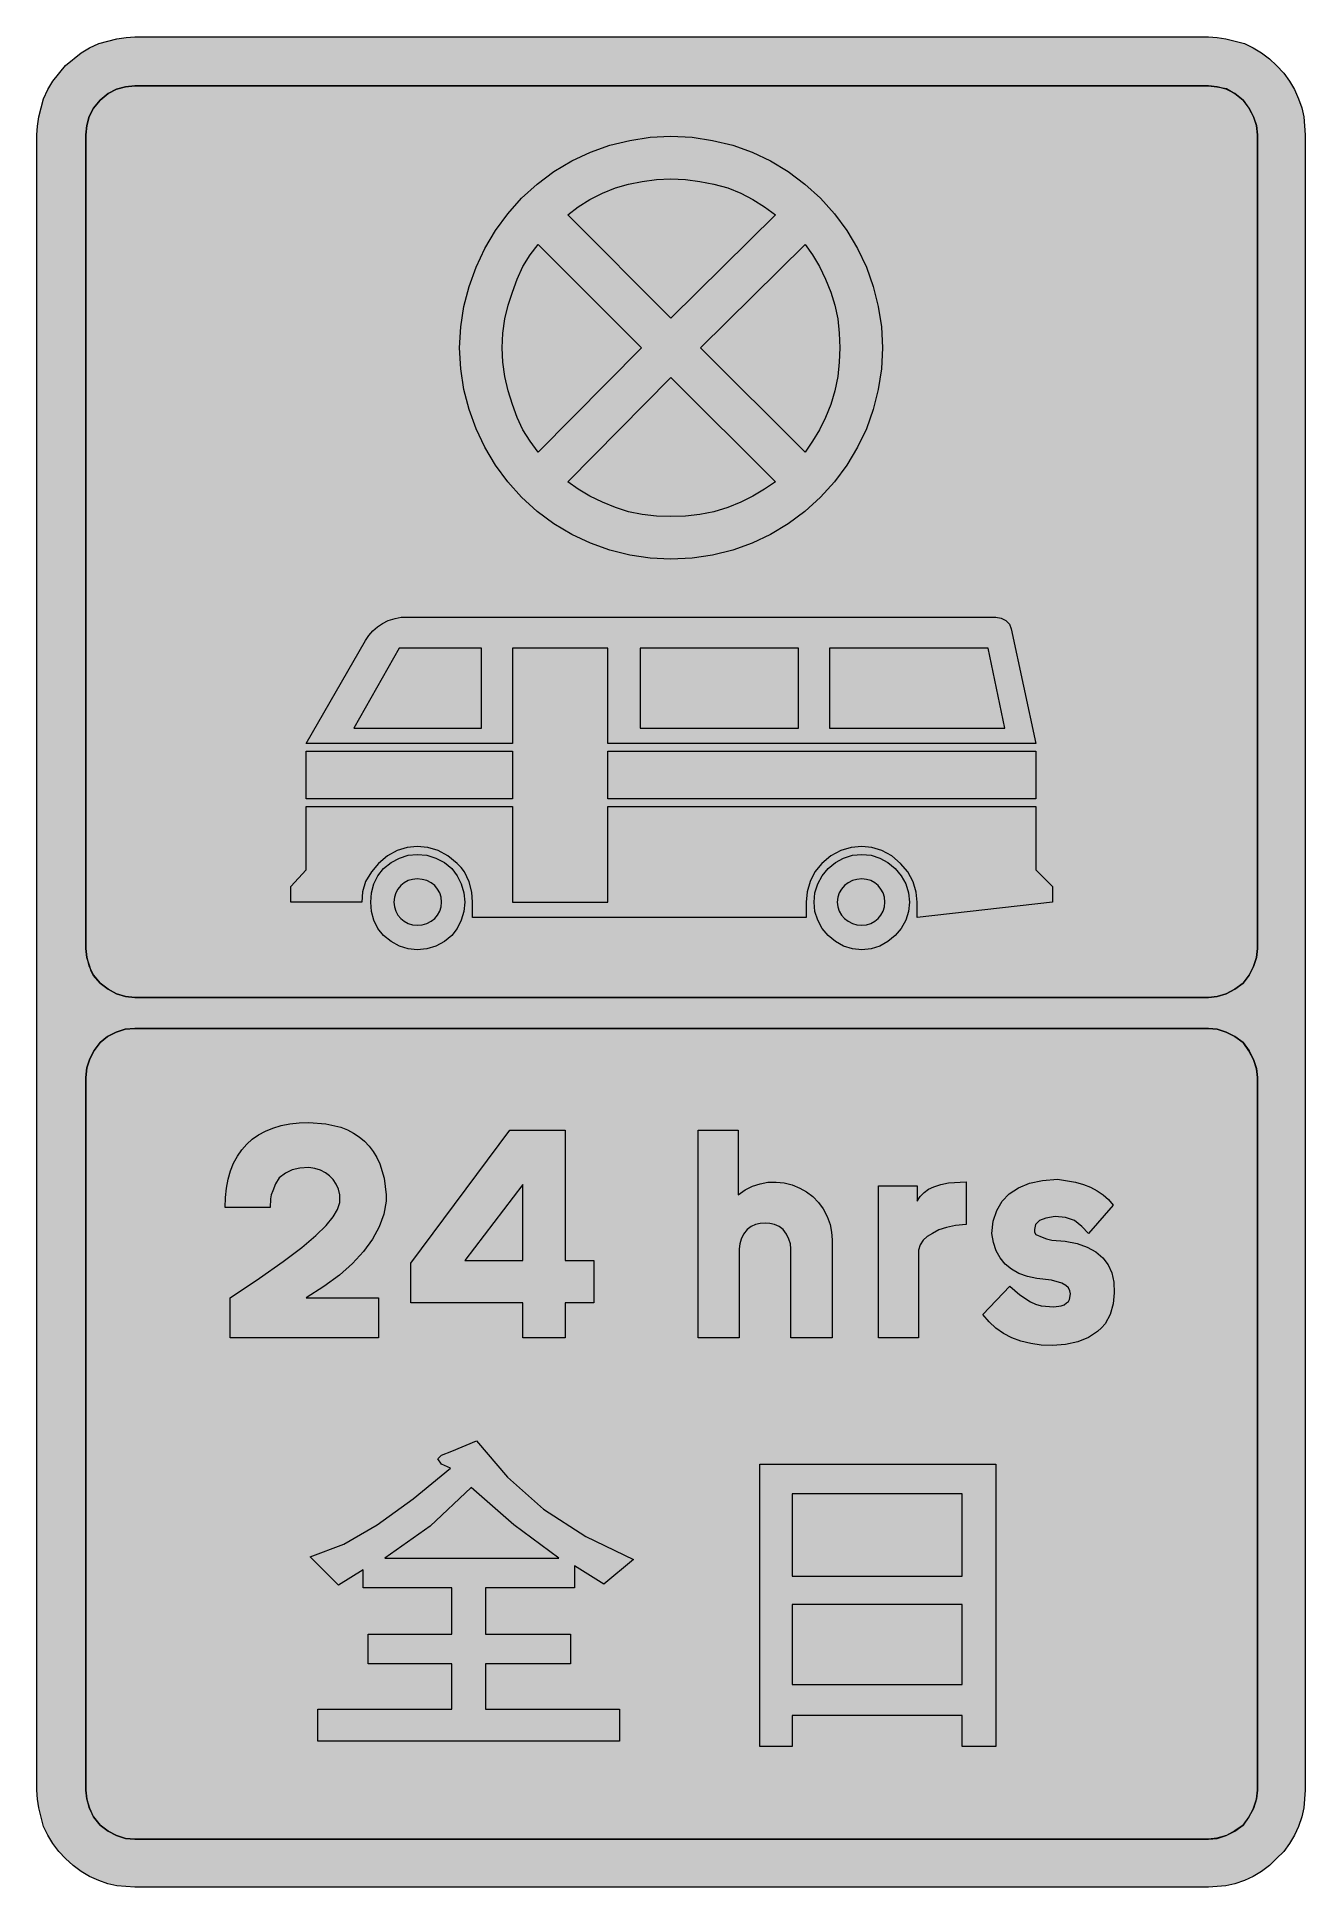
# Model space of a CAD drawing. Header units: metres. Extents: x 196 to 373, y 6 to 264.
import ezdxf

# ---------------------------------------------------------------- set-up
doc = ezdxf.new("R2010")
doc.units = ezdxf.units.M
for name, color, linetype, true_color in [('FILL_BLACK_000000', 7, 'Continuous', 0x000000), ('FILL_BLUE_0000FF', 7, 'Continuous', 0x0000ff), ('FILL_RED_FF0000', 7, 'Continuous', 0xff0000), ('FILL_WHITE_FFFFFF', 7, 'Continuous', 0xffffff), ('FILL_YELLOW_FFFF00', 7, 'Continuous', 0xffff00)]:
    doc.layers.add(name, color=color, linetype=linetype, true_color=true_color)

msp = doc.modelspace()

# ---------------------------------------------------------------- hatches: boundary and pattern name
at = {"layer": 'FILL_BLACK_000000', "true_color": 0x000000}
h = msp.add_hatch(color=7, dxfattribs=at)
h.dxf.hatch_style = 1
h.paths.add_polyline_path([(362.27, 263.63), (364.86, 262.98), (366.07, 262.38), (367.25, 261.65), (368.35, 260.83), (369.36, 259.92), (370.34, 258.83), (371.16, 257.72), (371.84, 256.53), (372.42, 255.24), (372.86, 254), (373.14, 252.72), (373.32, 250.2), (373.32, 19.08), (373.14, 16.63), (372.86, 15.36), (372.42, 14.04), (371.84, 12.83), (371.16, 11.66), (370.34, 10.55), (369.36, 9.54), (368.35, 8.56), (367.25, 7.74), (366.07, 7.06), (364.86, 6.48), (363.54, 6.04), (362.27, 5.76), (359.82, 5.58), (209.88, 5.58), (207.36, 5.76), (206.08, 6.04), (204.84, 6.48), (203.55, 7.06), (202.37, 7.74), (201.25, 8.56), (200.16, 9.54), (199.25, 10.55), (198.43, 11.66), (197.7, 12.83), (197.1, 14.04), (196.45, 16.63), (196.26, 17.86), (196.2, 19.08), (196.2, 250.2), (196.26, 251.44), (196.45, 252.72), (197.1, 255.24), (197.7, 256.53), (198.43, 257.72), (200.16, 259.92), (202.37, 261.65), (203.55, 262.38), (204.84, 262.98), (207.36, 263.63), (208.64, 263.82), (209.88, 263.88), (359.82, 263.88), (361.04, 263.82), (362.27, 263.63)])
h.paths.add_polyline_path([(206.13, 255.98), (205.02, 255.06), (204.1, 253.95), (203.49, 252.77), (203.15, 251.52), (203.04, 250.2), (203.04, 136.62), (203.15, 135.38), (203.49, 134.12), (204.1, 132.9), (205.02, 131.76), (206.13, 130.92), (207.32, 130.3), (208.56, 129.91), (209.88, 129.78), (359.82, 129.78), (361.06, 129.91), (362.32, 130.3), (363.54, 130.92), (364.68, 131.76), (365.52, 132.9), (366.14, 134.12), (366.53, 135.38), (366.66, 136.62), (366.66, 250.2), (366.53, 251.52), (366.14, 252.77), (365.52, 253.95), (364.68, 255.06), (363.54, 255.98), (362.32, 256.59), (361.06, 256.93), (359.82, 257.04), (209.88, 257.04), (208.56, 256.93), (207.32, 256.59), (206.13, 255.98)], flags=16)
h.paths.add_polyline_path([(207.25, 124.94), (206.06, 124.32), (205.02, 123.48), (204.18, 122.37), (203.56, 121.19), (203.17, 119.94), (203.04, 118.62), (203.04, 19.08), (203.15, 17.84), (203.49, 16.58), (204.1, 15.36), (205.02, 14.22), (206.13, 13.38), (207.32, 12.76), (208.56, 12.37), (209.88, 12.24), (359.82, 12.24), (361.06, 12.37), (362.32, 12.76), (363.54, 13.38), (364.68, 14.22), (365.52, 15.36), (366.14, 16.58), (366.53, 17.84), (366.66, 19.08), (366.66, 118.62), (366.53, 119.81), (366.12, 121.14), (365.47, 122.31), (364.68, 123.48), (363.54, 124.32), (362.32, 124.94), (361.06, 125.33), (359.82, 125.46), (209.88, 125.46), (208.54, 125.33), (207.25, 124.94)], flags=16)
h = msp.add_hatch(color=7, dxfattribs=at)
h.dxf.hatch_style = 1
h.paths.add_polyline_path([(332.28, 181.26), (335.7, 165.24), (275.94, 165.24), (275.94, 178.56), (262.62, 178.56), (262.62, 165.24), (233.82, 165.24), (242.1, 179.64), (242.57, 180.31), (243.13, 180.95), (243.77, 181.51), (244.44, 181.98), (245.27, 182.41), (246.24, 182.7), (247.05, 182.86), (247.86, 182.88), (330.12, 182.88), (330.89, 182.75), (331.54, 182.41), (332.02, 181.89), (332.28, 181.26)])
h.paths.add_polyline_path([(302.58, 178.56), (280.44, 178.56), (280.44, 167.4), (302.58, 167.4), (302.58, 178.56)], flags=16)
h.paths.add_polyline_path([(331.38, 167.4), (329.04, 178.56), (306.9, 178.56), (306.9, 167.4), (331.38, 167.4)], flags=16)
h.paths.add_polyline_path([(246.78, 178.56), (240.48, 167.4), (258.3, 167.4), (258.3, 178.56), (246.78, 178.56)], flags=16)
h = msp.add_hatch(color=7, dxfattribs=at)
h.dxf.hatch_style = 1
h.paths.add_polyline_path([(262.62, 164.16), (262.62, 157.5), (233.82, 157.5), (233.82, 164.16), (262.62, 164.16)])
h = msp.add_hatch(color=7, dxfattribs=at)
h.dxf.hatch_style = 1
h.paths.add_polyline_path([(335.7, 164.16), (335.7, 157.5), (275.94, 157.5), (275.94, 164.16), (335.7, 164.16)])
h = msp.add_hatch(color=7, dxfattribs=at)
h.dxf.hatch_style = 1
h.paths.add_polyline_path([(338.04, 145.26), (338.04, 143.1), (319.14, 140.94), (319.14, 143.1), (319, 144.5), (318.58, 145.94), (317.85, 147.3), (316.8, 148.5), (315.6, 149.55), (314.23, 150.28), (312.8, 150.7), (311.4, 150.84), (309.92, 150.7), (308.47, 150.28), (307.1, 149.55), (305.82, 148.5), (304.87, 147.31), (304.2, 145.98), (303.79, 144.54), (303.66, 143.1), (303.66, 140.94), (257.04, 140.94), (257.04, 143.1), (256.93, 144.5), (256.57, 145.94), (255.9, 147.3), (255.44, 147.93), (254.88, 148.5), (253.6, 149.55), (252.22, 150.28), (250.78, 150.7), (249.3, 150.84), (247.92, 150.7), (246.53, 150.28), (245.17, 149.55), (243.9, 148.5), (242.93, 147.31), (242.1, 145.98), (241.69, 144.54), (241.56, 143.1), (231.66, 143.1), (231.66, 145.26), (233.82, 147.6), (233.82, 156.42), (262.62, 156.42), (262.62, 143.1), (275.94, 143.1), (275.94, 156.42), (335.7, 156.42), (335.7, 147.6), (338.04, 145.26)])
h = msp.add_hatch(color=7, dxfattribs=at)
h.dxf.hatch_style = 1
h.paths.add_polyline_path([(255.47, 140.56), (254.9, 139.43), (254.16, 138.42), (253.12, 137.58), (251.93, 136.96), (250.64, 136.57), (249.3, 136.44), (248.06, 136.57), (246.83, 136.96), (245.66, 137.58), (244.62, 138.42), (243.81, 139.43), (243.25, 140.56), (242.92, 141.79), (242.82, 143.1), (242.92, 144.41), (243.25, 145.64), (243.81, 146.77), (244.62, 147.78), (245.66, 148.62), (246.83, 149.24), (248.06, 149.63), (249.3, 149.76), (250.64, 149.63), (251.93, 149.24), (253.12, 148.62), (254.16, 147.78), (254.9, 146.77), (255.47, 145.64), (255.83, 144.41), (255.96, 143.1), (255.83, 141.79), (255.47, 140.56)])
h.paths.add_polyline_path([(252.46, 144.37), (252.16, 144.92), (251.75, 145.4), (251.25, 145.79), (250.67, 146.09), (250.02, 146.27), (249.3, 146.34), (248.64, 146.27), (248.03, 146.09), (247.48, 145.79), (247.01, 145.4), (246.61, 144.92), (246.31, 144.37), (246.13, 143.76), (246.06, 143.1), (246.13, 142.44), (246.31, 141.83), (246.61, 141.28), (247.01, 140.81), (247.48, 140.41), (248.03, 140.11), (248.64, 139.93), (249.3, 139.86), (250.02, 139.93), (250.67, 140.11), (251.25, 140.41), (251.75, 140.81), (252.16, 141.28), (252.46, 141.83), (252.65, 142.44), (252.72, 143.1), (252.65, 143.76), (252.46, 144.37)], flags=16)
h = msp.add_hatch(color=7, dxfattribs=at)
h.dxf.hatch_style = 1
h.paths.add_polyline_path([(317.54, 140.56), (316.92, 139.43), (316.08, 138.42), (315.07, 137.58), (313.94, 136.96), (312.71, 136.57), (311.4, 136.44), (310.09, 136.57), (308.86, 136.96), (307.73, 137.58), (306.72, 138.42), (305.88, 139.43), (305.26, 140.56), (304.87, 141.79), (304.74, 143.1), (304.87, 144.41), (305.26, 145.64), (305.88, 146.77), (306.72, 147.78), (307.73, 148.62), (308.86, 149.24), (310.09, 149.63), (311.4, 149.76), (312.71, 149.63), (313.94, 149.24), (315.07, 148.62), (316.08, 147.78), (316.92, 146.77), (317.54, 145.64), (317.93, 144.41), (318.06, 143.1), (317.93, 141.79), (317.54, 140.56)])
h.paths.add_polyline_path([(314.39, 144.37), (314.09, 144.92), (313.69, 145.4), (313.22, 145.79), (312.67, 146.09), (312.06, 146.27), (311.4, 146.34), (310.74, 146.27), (310.11, 146.09), (309.53, 145.79), (309.01, 145.4), (308.59, 144.92), (308.26, 144.37), (308.05, 143.76), (307.98, 143.1), (308.05, 142.44), (308.26, 141.83), (308.59, 141.28), (309.01, 140.81), (309.53, 140.41), (310.11, 140.11), (310.74, 139.93), (311.4, 139.86), (312.06, 139.93), (312.67, 140.11), (313.22, 140.41), (313.69, 140.81), (314.09, 141.28), (314.39, 141.83), (314.57, 142.44), (314.64, 143.1), (314.57, 143.76), (314.39, 144.37)], flags=16)
h = msp.add_hatch(color=7, dxfattribs=at)
h.dxf.hatch_style = 1
h.paths.add_polyline_path([(243.9, 87.84), (243.9, 82.26), (223.2, 82.26), (223.2, 87.84), (227.3, 90.58), (230.6, 92.91), (233.2, 94.87), (235.17, 96.53), (236.6, 97.93), (237.58, 99.13), (238.18, 100.19), (238.5, 101.16), (238.5, 102.24), (238.31, 103.02), (238, 103.72), (237.59, 104.34), (237.08, 104.87), (236.48, 105.31), (235.79, 105.66), (235.02, 105.89), (234.18, 106.02), (232.93, 105.95), (231.84, 105.71), (230.89, 105.26), (230.04, 104.58), (229.52, 103.75), (229.14, 102.78), (228.93, 102.24), (228.82, 101.68), (228.78, 100.44), (222.48, 100.44), (222.53, 101.85), (222.67, 103.17), (222.91, 104.41), (223.24, 105.56), (223.67, 106.63), (224.19, 107.6), (224.8, 108.49), (225.49, 109.28), (226.28, 109.99), (227.16, 110.6), (228.12, 111.12), (229.16, 111.55), (230.29, 111.89), (231.51, 112.13), (232.8, 112.27), (234.18, 112.32), (236.54, 112.15), (238.63, 111.66), (239.56, 111.29), (240.43, 110.84), (241.22, 110.31), (241.94, 109.71), (242.59, 109.03), (243.16, 108.28), (243.66, 107.45), (244.08, 106.55), (244.69, 104.53), (244.98, 102.24), (244.98, 101.34), (244.63, 99.53), (244, 97.76), (243.06, 96.02), (241.83, 94.32), (240.29, 92.65), (238.45, 91.01), (236.29, 89.41), (233.82, 87.84), (243.9, 87.84)])
h = msp.add_hatch(color=7, dxfattribs=at)
h.dxf.hatch_style = 1
h.paths.add_polyline_path([(273.96, 87.12), (270, 87.12), (270, 82.26), (264.06, 82.26), (264.06, 87.12), (248.4, 87.12), (248.4, 92.7), (262.26, 111.24), (270, 111.24), (270, 93.06), (273.96, 93.06), (273.96, 87.12)])
h.paths.add_polyline_path([(264.06, 93.06), (264.06, 103.68), (255.96, 93.06), (264.06, 93.06)], flags=16)
h = msp.add_hatch(color=7, dxfattribs=at)
h.dxf.hatch_style = 1
h.paths.add_polyline_path([(295.1, 102.91), (296.13, 103.42), (297.2, 103.77), (298.3, 103.97), (299.43, 104.01), (300.55, 103.89), (301.67, 103.6), (302.76, 103.14), (303.7, 102.64), (304.58, 101.97), (305.37, 101.17), (306, 100.26), (306.58, 99.18), (306.97, 98.1), (307.19, 97.02), (307.26, 95.94), (307.26, 82.26), (301.5, 82.26), (301.5, 94.68), (301.43, 95.36), (301.23, 96.03), (300.89, 96.71), (300.42, 97.38), (299.85, 97.82), (299.23, 98.1), (298.57, 98.24), (297.9, 98.28), (297.23, 98.24), (296.57, 98.1), (295.95, 97.82), (295.38, 97.38), (294.91, 96.71), (294.57, 96.03), (294.37, 95.36), (294.3, 94.68), (294.3, 82.26), (288.54, 82.26), (288.54, 111.24), (294.12, 111.24), (294.12, 102.24), (295.1, 102.91)])
h = msp.add_hatch(color=7, dxfattribs=at)
h.dxf.hatch_style = 1
h.paths.add_polyline_path([(313.74, 103.5), (319.14, 103.5), (319.14, 101.34), (319.58, 101.98), (320.11, 102.53), (320.73, 102.99), (321.48, 103.32), (322.46, 103.66), (323.53, 103.88), (325.98, 104.04), (325.98, 98.1), (324.49, 97.93), (323.23, 97.67), (322.18, 97.32), (321.3, 96.84), (320.56, 96.4), (319.97, 95.87), (319.55, 95.25), (319.32, 94.5), (319.32, 82.26), (313.74, 82.26), (313.74, 103.5)])
h = msp.add_hatch(color=7, dxfattribs=at)
h.dxf.hatch_style = 1
h.paths.add_polyline_path([(346.54, 86.98), (346.12, 85.52), (345.39, 84.23), (344.91, 83.67), (344.34, 83.16), (343.1, 82.32), (341.59, 81.7), (339.88, 81.31), (338.04, 81.18), (336.47, 81.25), (335, 81.45), (333.64, 81.79), (332.37, 82.26), (331.21, 82.87), (330.14, 83.61), (329.18, 84.49), (328.32, 85.5), (332.1, 89.46), (333.47, 88.25), (334.98, 87.3), (335.69, 86.96), (336.46, 86.74), (338.22, 86.58), (339.25, 86.72), (339.69, 86.88), (340.02, 87.12), (340.26, 87.32), (340.42, 87.62), (340.56, 88.38), (340.48, 88.83), (340.26, 89.22), (339.89, 89.57), (339.37, 89.87), (337.9, 90.3), (335.88, 90.54), (334.54, 90.82), (333.35, 91.25), (332.32, 91.82), (331.45, 92.54), (330.73, 93.41), (330.18, 94.41), (329.8, 95.56), (329.58, 96.84), (329.78, 98.55), (330.25, 100.05), (331, 101.32), (332.01, 102.38), (333.29, 103.21), (334.84, 103.83), (336.67, 104.22), (338.76, 104.4), (341.26, 103.99), (342.36, 103.67), (343.37, 103.28), (344.29, 102.79), (345.11, 102.22), (345.85, 101.56), (346.5, 100.8), (343.08, 96.84), (342.16, 97.81), (341.1, 98.64), (339.88, 99.05), (338.4, 99.18), (337.11, 98.97), (336.22, 98.62), (335.69, 98.09), (335.52, 97.38), (335.54, 97.02), (335.7, 96.66), (336.6, 96.3), (337.21, 96.06), (337.95, 95.9), (339.84, 95.76), (341.48, 95.41), (342.91, 94.91), (344.11, 94.26), (345.08, 93.44), (345.83, 92.47), (346.35, 91.33), (346.63, 90.03), (346.68, 88.56), (346.54, 86.98)])
h = msp.add_hatch(color=7, dxfattribs=at)
h.dxf.hatch_style = 1
h.paths.add_polyline_path([(261.9, 62.82), (266.94, 58.32), (272.88, 54.54), (279.54, 51.3), (275.4, 47.88), (271.26, 50.4), (271.26, 47.34), (258.84, 47.34), (258.84, 40.86), (270.72, 40.86), (270.72, 36.72), (258.84, 36.72), (258.84, 30.42), (277.56, 30.42), (277.56, 25.92), (235.44, 25.92), (235.44, 30.42), (254.16, 30.42), (254.16, 36.72), (242.46, 36.72), (242.46, 40.86), (254.16, 40.86), (254.16, 47.34), (241.74, 47.34), (241.74, 49.86), (238.32, 47.7), (234.36, 51.66), (239.04, 53.46), (243.72, 56.16), (248.76, 59.76), (253.98, 64.08), (252.72, 64.62), (252.18, 65.34), (252.72, 65.88), (254.16, 66.42), (257.58, 67.86), (261.9, 62.82)])
h.paths.add_polyline_path([(262.8, 56.16), (256.86, 61.38), (251.1, 55.98), (244.8, 51.48), (269.1, 51.48), (262.8, 56.16)], flags=16)
h = msp.add_hatch(color=7, dxfattribs=at)
h.dxf.hatch_style = 1
h.paths.add_polyline_path([(330.12, 25.2), (325.44, 25.2), (325.44, 29.52), (301.68, 29.52), (301.68, 25.2), (297.18, 25.2), (297.18, 64.62), (330.12, 64.62), (330.12, 25.2)])
h.paths.add_polyline_path([(301.68, 45), (301.68, 33.84), (325.44, 33.84), (325.44, 45), (301.68, 45)], flags=16)
h.paths.add_polyline_path([(325.44, 60.48), (301.68, 60.48), (301.68, 48.96), (325.44, 48.96), (325.44, 60.48)], flags=16)
at = {"layer": 'FILL_BLUE_0000FF', "true_color": 0x0000ff}
h = msp.add_hatch(color=7, dxfattribs=at)
h.dxf.hatch_style = 1
h.paths.add_polyline_path([(271.81, 240.19), (273.42, 241.2), (275.17, 242.08), (277.02, 242.82), (278.84, 243.32), (280.75, 243.72), (282.74, 243.98), (284.76, 244.08), (286.78, 243.98), (288.79, 243.72), (290.76, 243.32), (292.68, 242.82), (294.51, 242.08), (296.21, 241.2), (297.82, 240.19), (299.34, 239.04), (284.76, 224.64), (270.36, 239.04), (271.81, 240.19)])
h = msp.add_hatch(color=7, dxfattribs=at)
h.dxf.hatch_style = 1
h.paths.add_polyline_path([(265.08, 207.44), (264.08, 209.05), (263.26, 210.75), (262.62, 212.58), (262.02, 214.5), (261.56, 216.47), (261.28, 218.48), (261.18, 220.5), (261.28, 222.52), (261.56, 224.51), (262.02, 226.42), (262.62, 228.24), (263.26, 230.09), (264.08, 231.84), (265.08, 233.45), (266.22, 234.9), (280.62, 220.5), (266.22, 205.92), (265.08, 207.44)])
h = msp.add_hatch(color=7, dxfattribs=at)
h.dxf.hatch_style = 1
h.paths.add_polyline_path([(288.9, 220.5), (303.48, 234.9), (304.52, 233.45), (305.48, 231.84), (306.34, 230.09), (307.08, 228.24), (307.66, 226.42), (308.05, 224.51), (308.27, 222.52), (308.34, 220.5), (308.27, 218.48), (308.05, 216.47), (307.66, 214.5), (307.08, 212.58), (306.34, 210.75), (305.48, 209.05), (304.52, 207.44), (303.48, 205.92), (288.9, 220.5)])
h = msp.add_hatch(color=7, dxfattribs=at)
h.dxf.hatch_style = 1
h.paths.add_polyline_path([(284.76, 216.36), (299.34, 201.78), (297.82, 200.74), (296.21, 199.78), (294.51, 198.92), (292.68, 198.18), (290.76, 197.6), (288.79, 197.21), (286.78, 196.99), (284.76, 196.92), (282.74, 196.99), (280.75, 197.21), (278.84, 197.6), (277.02, 198.18), (275.17, 198.92), (273.42, 199.78), (271.81, 200.74), (270.36, 201.78), (284.76, 216.36)])
at = {"layer": 'FILL_RED_FF0000', "true_color": 0xff0000}
h = msp.add_hatch(color=7, dxfattribs=at)
h.dxf.hatch_style = 1
h.paths.add_polyline_path([(314.14, 217.56), (313.71, 214.68), (313.02, 211.88), (312.05, 209.18), (310.83, 206.59), (309.34, 204.12), (307.61, 201.79), (305.64, 199.62), (303.47, 197.65), (301.14, 195.92), (298.67, 194.43), (296.08, 193.21), (293.38, 192.24), (290.58, 191.55), (287.7, 191.12), (284.76, 190.98), (281.87, 191.12), (279.02, 191.55), (276.22, 192.24), (273.51, 193.21), (270.9, 194.43), (268.41, 195.92), (266.06, 197.65), (263.88, 199.62), (261.96, 201.79), (260.25, 204.12), (258.77, 206.59), (257.53, 209.18), (256.55, 211.88), (255.83, 214.68), (255.39, 217.56), (255.24, 220.5), (255.39, 223.39), (255.83, 226.24), (256.55, 229.04), (257.53, 231.75), (258.77, 234.36), (260.25, 236.85), (261.96, 239.2), (263.88, 241.38), (266.06, 243.35), (268.41, 245.08), (270.9, 246.57), (273.51, 247.79), (276.22, 248.76), (279.02, 249.45), (281.87, 249.88), (284.76, 250.02), (287.7, 249.88), (290.58, 249.45), (293.38, 248.76), (296.08, 247.79), (298.67, 246.57), (301.14, 245.08), (303.47, 243.35), (305.64, 241.38), (307.61, 239.2), (309.34, 236.85), (310.83, 234.36), (312.05, 231.75), (313.02, 229.04), (313.71, 226.24), (314.14, 223.39), (314.28, 220.5), (314.14, 217.56)])
at = {"layer": 'FILL_WHITE_FFFFFF', "true_color": 0xffffff}
h = msp.add_hatch(color=7, dxfattribs=at)
h.dxf.hatch_style = 1
h.paths.add_polyline_path([(359.82, 125.46), (361.06, 125.33), (362.32, 124.94), (363.54, 124.32), (364.68, 123.48), (365.52, 122.34), (366.14, 121.12), (366.53, 119.86), (366.66, 118.62), (366.66, 19.08), (366.53, 17.89), (366.12, 16.56), (365.47, 15.39), (364.68, 14.22), (363.51, 13.43), (362.34, 12.78), (361.01, 12.38), (359.82, 12.24), (209.88, 12.24), (208.56, 12.37), (207.32, 12.76), (206.13, 13.38), (205.02, 14.22), (204.1, 15.39), (203.58, 16.56), (203.18, 17.89), (203.04, 19.08), (203.04, 118.62), (203.17, 119.94), (203.56, 121.19), (204.18, 122.37), (205.02, 123.48), (206.06, 124.32), (207.25, 124.94), (208.54, 125.33), (209.88, 125.46), (359.82, 125.46)])
at = {"layer": 'FILL_YELLOW_FFFF00', "true_color": 0xffff00}
h = msp.add_hatch(color=7, dxfattribs=at)
h.dxf.hatch_style = 1
h.paths.add_polyline_path([(359.82, 257.04), (361.01, 256.93), (362.34, 256.68), (363.51, 256.01), (364.68, 255.06), (365.47, 253.96), (366.12, 252.72), (366.53, 251.53), (366.66, 250.2), (366.66, 136.62), (366.53, 135.38), (366.14, 134.12), (365.52, 132.9), (364.68, 131.76), (363.54, 130.92), (362.32, 130.3), (361.06, 129.91), (359.82, 129.78), (209.88, 129.78), (208.56, 129.91), (207.32, 130.3), (206.13, 130.92), (205.02, 131.76), (204.1, 132.86), (203.78, 133.46), (203.58, 134.1), (203.18, 135.36), (203.04, 136.62), (203.04, 250.2), (203.15, 251.52), (203.49, 252.77), (204.1, 253.95), (205.02, 255.06), (206.13, 255.98), (207.32, 256.59), (208.56, 256.93), (209.88, 257.04), (359.82, 257.04)])

# ---------------------------------------------------------------- linework, layer by layer
at = {"layer": 'FILL_BLACK_000000', "lineweight": 0, "true_color": 0x000000}
for points in [[(362.27, 263.63), (364.86, 262.98), (366.07, 262.38), (367.25, 261.65), (368.35, 260.83), (369.36, 259.92), (370.34, 258.83), (371.16, 257.72), (371.84, 256.53), (372.42, 255.24), (372.86, 254), (373.14, 252.72), (373.32, 250.2), (373.32, 19.08), (373.14, 16.63), (372.86, 15.36), (372.42, 14.04), (371.84, 12.83), (371.16, 11.66), (370.34, 10.55), (369.36, 9.54), (368.35, 8.56), (367.25, 7.74), (366.07, 7.06), (364.86, 6.48), (363.54, 6.04), (362.27, 5.76), (359.82, 5.58), (209.88, 5.58), (207.36, 5.76), (206.08, 6.04), (204.84, 6.48), (203.55, 7.06), (202.37, 7.74), (201.25, 8.56), (200.16, 9.54), (199.25, 10.55), (198.43, 11.66), (197.7, 12.83), (197.1, 14.04), (196.45, 16.63), (196.26, 17.86), (196.2, 19.08), (196.2, 250.2), (196.26, 251.44), (196.45, 252.72), (197.1, 255.24), (197.7, 256.53), (198.43, 257.72), (200.16, 259.92), (202.37, 261.65), (203.55, 262.38), (204.84, 262.98), (207.36, 263.63), (208.64, 263.82), (209.88, 263.88), (359.82, 263.88), (361.04, 263.82)], [(206.13, 255.98), (205.02, 255.06), (204.1, 253.95), (203.49, 252.77), (203.15, 251.52), (203.04, 250.2), (203.04, 136.62), (203.15, 135.38), (203.49, 134.12), (204.1, 132.9), (205.02, 131.76), (206.13, 130.92), (207.32, 130.3), (208.56, 129.91), (209.88, 129.78), (359.82, 129.78), (361.06, 129.91), (362.32, 130.3), (363.54, 130.92), (364.68, 131.76), (365.52, 132.9), (366.14, 134.12), (366.53, 135.38), (366.66, 136.62), (366.66, 250.2), (366.53, 251.52), (366.14, 252.77), (365.52, 253.95), (364.68, 255.06), (363.54, 255.98), (362.32, 256.59), (361.06, 256.93), (359.82, 257.04), (209.88, 257.04), (208.56, 256.93), (207.32, 256.59)], [(332.28, 181.26), (335.7, 165.24), (275.94, 165.24), (275.94, 178.56), (262.62, 178.56), (262.62, 165.24), (233.82, 165.24), (242.1, 179.64), (242.57, 180.31), (243.13, 180.95), (243.77, 181.51), (244.44, 181.98), (245.27, 182.41), (246.24, 182.7), (247.05, 182.86), (247.86, 182.88), (330.12, 182.88), (330.89, 182.75), (331.54, 182.41), (332.02, 181.89)], [(246.78, 178.56), (240.48, 167.4), (258.3, 167.4), (258.3, 178.56)], [(302.58, 178.56), (280.44, 178.56), (280.44, 167.4), (302.58, 167.4)], [(331.38, 167.4), (329.04, 178.56), (306.9, 178.56), (306.9, 167.4)], [(262.62, 164.16), (262.62, 157.5), (233.82, 157.5), (233.82, 164.16)], [(335.7, 164.16), (335.7, 157.5), (275.94, 157.5), (275.94, 164.16)], [(338.04, 145.26), (338.04, 143.1), (319.14, 140.94), (319.14, 143.1), (319, 144.5), (318.58, 145.94), (317.85, 147.3), (316.8, 148.5), (315.6, 149.55), (314.23, 150.28), (312.8, 150.7), (311.4, 150.84), (309.92, 150.7), (308.47, 150.28), (307.1, 149.55), (305.82, 148.5), (304.87, 147.31), (304.2, 145.98), (303.79, 144.54), (303.66, 143.1), (303.66, 140.94), (257.04, 140.94), (257.04, 143.1), (256.93, 144.5), (256.57, 145.94), (255.9, 147.3), (255.44, 147.93), (254.88, 148.5), (253.6, 149.55), (252.22, 150.28), (250.78, 150.7), (249.3, 150.84), (247.92, 150.7), (246.53, 150.28), (245.17, 149.55), (243.9, 148.5), (242.93, 147.31), (242.1, 145.98), (241.69, 144.54), (241.56, 143.1), (231.66, 143.1), (231.66, 145.26), (233.82, 147.6), (233.82, 156.42), (262.62, 156.42), (262.62, 143.1), (275.94, 143.1), (275.94, 156.42), (335.7, 156.42), (335.7, 147.6)], [(255.47, 140.56), (254.9, 139.43), (254.16, 138.42), (253.12, 137.58), (251.93, 136.96), (250.64, 136.57), (249.3, 136.44), (248.06, 136.57), (246.83, 136.96), (245.66, 137.58), (244.62, 138.42), (243.81, 139.43), (243.25, 140.56), (242.92, 141.79), (242.82, 143.1), (242.92, 144.41), (243.25, 145.64), (243.81, 146.77), (244.62, 147.78), (245.66, 148.62), (246.83, 149.24), (248.06, 149.63), (249.3, 149.76), (250.64, 149.63), (251.93, 149.24), (253.12, 148.62), (254.16, 147.78), (254.9, 146.77), (255.47, 145.64), (255.83, 144.41), (255.96, 143.1), (255.83, 141.79)], [(317.54, 140.56), (316.92, 139.43), (316.08, 138.42), (315.07, 137.58), (313.94, 136.96), (312.71, 136.57), (311.4, 136.44), (310.09, 136.57), (308.86, 136.96), (307.73, 137.58), (306.72, 138.42), (305.88, 139.43), (305.26, 140.56), (304.87, 141.79), (304.74, 143.1), (304.87, 144.41), (305.26, 145.64), (305.88, 146.77), (306.72, 147.78), (307.73, 148.62), (308.86, 149.24), (310.09, 149.63), (311.4, 149.76), (312.71, 149.63), (313.94, 149.24), (315.07, 148.62), (316.08, 147.78), (316.92, 146.77), (317.54, 145.64), (317.93, 144.41), (318.06, 143.1), (317.93, 141.79)], [(252.46, 144.37), (252.16, 144.92), (251.75, 145.4), (251.25, 145.79), (250.67, 146.09), (250.02, 146.27), (249.3, 146.34), (248.64, 146.27), (248.03, 146.09), (247.48, 145.79), (247.01, 145.4), (246.61, 144.92), (246.31, 144.37), (246.13, 143.76), (246.06, 143.1), (246.13, 142.44), (246.31, 141.83), (246.61, 141.28), (247.01, 140.81), (247.48, 140.41), (248.03, 140.11), (248.64, 139.93), (249.3, 139.86), (250.02, 139.93), (250.67, 140.11), (251.25, 140.41), (251.75, 140.81), (252.16, 141.28), (252.46, 141.83), (252.65, 142.44), (252.72, 143.1), (252.65, 143.76)], [(314.39, 144.37), (314.09, 144.92), (313.69, 145.4), (313.22, 145.79), (312.67, 146.09), (312.06, 146.27), (311.4, 146.34), (310.74, 146.27), (310.11, 146.09), (309.53, 145.79), (309.01, 145.4), (308.59, 144.92), (308.26, 144.37), (308.05, 143.76), (307.98, 143.1), (308.05, 142.44), (308.26, 141.83), (308.59, 141.28), (309.01, 140.81), (309.53, 140.41), (310.11, 140.11), (310.74, 139.93), (311.4, 139.86), (312.06, 139.93), (312.67, 140.11), (313.22, 140.41), (313.69, 140.81), (314.09, 141.28), (314.39, 141.83), (314.57, 142.44), (314.64, 143.1), (314.57, 143.76)], [(207.25, 124.94), (206.06, 124.32), (205.02, 123.48), (204.18, 122.37), (203.56, 121.19), (203.17, 119.94), (203.04, 118.62), (203.04, 19.08), (203.15, 17.84), (203.49, 16.58), (204.1, 15.36), (205.02, 14.22), (206.13, 13.38), (207.32, 12.76), (208.56, 12.37), (209.88, 12.24), (359.82, 12.24), (361.06, 12.37), (362.32, 12.76), (363.54, 13.38), (364.68, 14.22), (365.52, 15.36), (366.14, 16.58), (366.53, 17.84), (366.66, 19.08), (366.66, 118.62), (366.53, 119.81), (366.12, 121.14), (365.47, 122.31), (364.68, 123.48), (363.54, 124.32), (362.32, 124.94), (361.06, 125.33), (359.82, 125.46), (209.88, 125.46), (208.54, 125.33)], [(243.9, 87.84), (243.9, 82.26), (223.2, 82.26), (223.2, 87.84), (227.3, 90.58), (230.6, 92.91), (233.2, 94.87), (235.17, 96.53), (236.6, 97.93), (237.58, 99.13), (238.18, 100.19), (238.5, 101.16), (238.5, 102.24), (238.31, 103.02), (238, 103.72), (237.59, 104.34), (237.08, 104.87), (236.48, 105.31), (235.79, 105.66), (235.02, 105.89), (234.18, 106.02), (232.93, 105.95), (231.84, 105.71), (230.89, 105.26), (230.04, 104.58), (229.52, 103.75), (229.14, 102.78), (228.93, 102.24), (228.82, 101.68), (228.78, 100.44), (222.48, 100.44), (222.53, 101.85), (222.67, 103.17), (222.91, 104.41), (223.24, 105.56), (223.67, 106.63), (224.19, 107.6), (224.8, 108.49), (225.49, 109.28), (226.28, 109.99), (227.16, 110.6), (228.12, 111.12), (229.16, 111.55), (230.29, 111.89), (231.51, 112.13), (232.8, 112.27), (234.18, 112.32), (236.54, 112.15), (238.63, 111.66), (239.56, 111.29), (240.43, 110.84), (241.22, 110.31), (241.94, 109.71), (242.59, 109.03), (243.16, 108.28), (243.66, 107.45), (244.08, 106.55), (244.69, 104.53), (244.98, 102.24), (244.98, 101.34), (244.63, 99.53), (244, 97.76), (243.06, 96.02), (241.83, 94.32), (240.29, 92.65), (238.45, 91.01), (236.29, 89.41), (233.82, 87.84)], [(273.96, 87.12), (270, 87.12), (270, 82.26), (264.06, 82.26), (264.06, 87.12), (248.4, 87.12), (248.4, 92.7), (262.26, 111.24), (270, 111.24), (270, 93.06), (273.96, 93.06)], [(295.1, 102.91), (296.13, 103.42), (297.2, 103.77), (298.3, 103.97), (299.43, 104.01), (300.55, 103.89), (301.67, 103.6), (302.76, 103.14), (303.7, 102.64), (304.58, 101.97), (305.37, 101.17), (306, 100.26), (306.58, 99.18), (306.97, 98.1), (307.19, 97.02), (307.26, 95.94), (307.26, 82.26), (301.5, 82.26), (301.5, 94.68), (301.43, 95.36), (301.23, 96.03), (300.89, 96.71), (300.42, 97.38), (299.85, 97.82), (299.23, 98.1), (298.57, 98.24), (297.9, 98.28), (297.23, 98.24), (296.57, 98.1), (295.95, 97.82), (295.38, 97.38), (294.91, 96.71), (294.57, 96.03), (294.37, 95.36), (294.3, 94.68), (294.3, 82.26), (288.54, 82.26), (288.54, 111.24), (294.12, 111.24), (294.12, 102.24)], [(264.06, 93.06), (264.06, 103.68), (255.96, 93.06)], [(313.74, 103.5), (319.14, 103.5), (319.14, 101.34), (319.58, 101.98), (320.11, 102.53), (320.73, 102.99), (321.48, 103.32), (322.46, 103.66), (323.53, 103.88), (325.98, 104.04), (325.98, 98.1), (324.49, 97.93), (323.23, 97.67), (322.18, 97.32), (321.3, 96.84), (320.56, 96.4), (319.97, 95.87), (319.55, 95.25), (319.32, 94.5), (319.32, 82.26), (313.74, 82.26)], [(346.54, 86.98), (346.12, 85.52), (345.39, 84.23), (344.91, 83.67), (344.34, 83.16), (343.1, 82.32), (341.59, 81.7), (339.88, 81.31), (338.04, 81.18), (336.47, 81.25), (335, 81.45), (333.64, 81.79), (332.37, 82.26), (331.21, 82.87), (330.14, 83.61), (329.18, 84.49), (328.32, 85.5), (332.1, 89.46), (333.47, 88.25), (334.98, 87.3), (335.69, 86.96), (336.46, 86.74), (338.22, 86.58), (339.25, 86.72), (339.69, 86.88), (340.02, 87.12), (340.26, 87.32), (340.42, 87.62), (340.56, 88.38), (340.48, 88.83), (340.26, 89.22), (339.89, 89.57), (339.37, 89.87), (337.9, 90.3), (335.88, 90.54), (334.54, 90.82), (333.35, 91.25), (332.32, 91.82), (331.45, 92.54), (330.73, 93.41), (330.18, 94.41), (329.8, 95.56), (329.58, 96.84), (329.78, 98.55), (330.25, 100.05), (331, 101.32), (332.01, 102.38), (333.29, 103.21), (334.84, 103.83), (336.67, 104.22), (338.76, 104.4), (341.26, 103.99), (342.36, 103.67), (343.37, 103.28), (344.29, 102.79), (345.11, 102.22), (345.85, 101.56), (346.5, 100.8), (343.08, 96.84), (342.16, 97.81), (341.1, 98.64), (339.88, 99.05), (338.4, 99.18), (337.11, 98.97), (336.22, 98.62), (335.69, 98.09), (335.52, 97.38), (335.54, 97.02), (335.7, 96.66), (336.6, 96.3), (337.21, 96.06), (337.95, 95.9), (339.84, 95.76), (341.48, 95.41), (342.91, 94.91), (344.11, 94.26), (345.08, 93.44), (345.83, 92.47), (346.35, 91.33), (346.63, 90.03), (346.68, 88.56)], [(261.9, 62.82), (266.94, 58.32), (272.88, 54.54), (279.54, 51.3), (275.4, 47.88), (271.26, 50.4), (271.26, 47.34), (258.84, 47.34), (258.84, 40.86), (270.72, 40.86), (270.72, 36.72), (258.84, 36.72), (258.84, 30.42), (277.56, 30.42), (277.56, 25.92), (235.44, 25.92), (235.44, 30.42), (254.16, 30.42), (254.16, 36.72), (242.46, 36.72), (242.46, 40.86), (254.16, 40.86), (254.16, 47.34), (241.74, 47.34), (241.74, 49.86), (238.32, 47.7), (234.36, 51.66), (239.04, 53.46), (243.72, 56.16), (248.76, 59.76), (253.98, 64.08), (252.72, 64.62), (252.18, 65.34), (252.72, 65.88), (254.16, 66.42), (257.58, 67.86)], [(330.12, 25.2), (325.44, 25.2), (325.44, 29.52), (301.68, 29.52), (301.68, 25.2), (297.18, 25.2), (297.18, 64.62), (330.12, 64.62)], [(262.8, 56.16), (256.86, 61.38), (251.1, 55.98), (244.8, 51.48), (269.1, 51.48)], [(325.44, 60.48), (301.68, 60.48), (301.68, 48.96), (325.44, 48.96)], [(301.68, 45), (301.68, 33.84), (325.44, 33.84), (325.44, 45)]]:
    msp.add_lwpolyline(points, close=True, dxfattribs=at)
at = {"layer": 'FILL_BLUE_0000FF', "lineweight": 0, "true_color": 0x0000ff}
for points in [[(271.81, 240.19), (273.42, 241.2), (275.17, 242.08), (277.02, 242.82), (278.84, 243.32), (280.75, 243.72), (282.74, 243.98), (284.76, 244.08), (286.78, 243.98), (288.79, 243.72), (290.76, 243.32), (292.68, 242.82), (294.51, 242.08), (296.21, 241.2), (297.82, 240.19), (299.34, 239.04), (284.76, 224.64), (270.36, 239.04)], [(265.08, 207.44), (264.08, 209.05), (263.26, 210.75), (262.62, 212.58), (262.02, 214.5), (261.56, 216.47), (261.28, 218.48), (261.18, 220.5), (261.28, 222.52), (261.56, 224.51), (262.02, 226.42), (262.62, 228.24), (263.26, 230.09), (264.08, 231.84), (265.08, 233.45), (266.22, 234.9), (280.62, 220.5), (266.22, 205.92)], [(288.9, 220.5), (303.48, 234.9), (304.52, 233.45), (305.48, 231.84), (306.34, 230.09), (307.08, 228.24), (307.66, 226.42), (308.05, 224.51), (308.27, 222.52), (308.34, 220.5), (308.27, 218.48), (308.05, 216.47), (307.66, 214.5), (307.08, 212.58), (306.34, 210.75), (305.48, 209.05), (304.52, 207.44), (303.48, 205.92)], [(284.76, 216.36), (299.34, 201.78), (297.82, 200.74), (296.21, 199.78), (294.51, 198.92), (292.68, 198.18), (290.76, 197.6), (288.79, 197.21), (286.78, 196.99), (284.76, 196.92), (282.74, 196.99), (280.75, 197.21), (278.84, 197.6), (277.02, 198.18), (275.17, 198.92), (273.42, 199.78), (271.81, 200.74), (270.36, 201.78)]]:
    msp.add_lwpolyline(points, close=True, dxfattribs=at)
at = {"layer": 'FILL_RED_FF0000', "lineweight": 0, "true_color": 0xff0000}
msp.add_lwpolyline([(314.14, 217.56), (313.71, 214.68), (313.02, 211.88), (312.05, 209.18), (310.83, 206.59), (309.34, 204.12), (307.61, 201.79), (305.64, 199.62), (303.47, 197.65), (301.14, 195.92), (298.67, 194.43), (296.08, 193.21), (293.38, 192.24), (290.58, 191.55), (287.7, 191.12), (284.76, 190.98), (281.87, 191.12), (279.02, 191.55), (276.22, 192.24), (273.51, 193.21), (270.9, 194.43), (268.41, 195.92), (266.06, 197.65), (263.88, 199.62), (261.96, 201.79), (260.25, 204.12), (258.77, 206.59), (257.53, 209.18), (256.55, 211.88), (255.83, 214.68), (255.39, 217.56), (255.24, 220.5), (255.39, 223.39), (255.83, 226.24), (256.55, 229.04), (257.53, 231.75), (258.77, 234.36), (260.25, 236.85), (261.96, 239.2), (263.88, 241.38), (266.06, 243.35), (268.41, 245.08), (270.9, 246.57), (273.51, 247.79), (276.22, 248.76), (279.02, 249.45), (281.87, 249.88), (284.76, 250.02), (287.7, 249.88), (290.58, 249.45), (293.38, 248.76), (296.08, 247.79), (298.67, 246.57), (301.14, 245.08), (303.47, 243.35), (305.64, 241.38), (307.61, 239.2), (309.34, 236.85), (310.83, 234.36), (312.05, 231.75), (313.02, 229.04), (313.71, 226.24), (314.14, 223.39), (314.28, 220.5)], close=True, dxfattribs=at)
at = {"layer": 'FILL_WHITE_FFFFFF', "lineweight": 0, "true_color": 0xffffff}
msp.add_lwpolyline([(359.82, 125.46), (361.06, 125.33), (362.32, 124.94), (363.54, 124.32), (364.68, 123.48), (365.52, 122.34), (366.14, 121.12), (366.53, 119.86), (366.66, 118.62), (366.66, 19.08), (366.53, 17.89), (366.12, 16.56), (365.47, 15.39), (364.68, 14.22), (363.51, 13.43), (362.34, 12.78), (361.01, 12.38), (359.82, 12.24), (209.88, 12.24), (208.56, 12.37), (207.32, 12.76), (206.13, 13.38), (205.02, 14.22), (204.1, 15.39), (203.58, 16.56), (203.18, 17.89), (203.04, 19.08), (203.04, 118.62), (203.17, 119.94), (203.56, 121.19), (204.18, 122.37), (205.02, 123.48), (206.06, 124.32), (207.25, 124.94), (208.54, 125.33), (209.88, 125.46)], close=True, dxfattribs=at)
at = {"layer": 'FILL_YELLOW_FFFF00', "lineweight": 0, "true_color": 0xffff00}
msp.add_lwpolyline([(359.82, 257.04), (361.01, 256.93), (362.34, 256.68), (363.51, 256.01), (364.68, 255.06), (365.47, 253.96), (366.12, 252.72), (366.53, 251.53), (366.66, 250.2), (366.66, 136.62), (366.53, 135.38), (366.14, 134.12), (365.52, 132.9), (364.68, 131.76), (363.54, 130.92), (362.32, 130.3), (361.06, 129.91), (359.82, 129.78), (209.88, 129.78), (208.56, 129.91), (207.32, 130.3), (206.13, 130.92), (205.02, 131.76), (204.1, 132.86), (203.78, 133.46), (203.58, 134.1), (203.18, 135.36), (203.04, 136.62), (203.04, 250.2), (203.15, 251.52), (203.49, 252.77), (204.1, 253.95), (205.02, 255.06), (206.13, 255.98), (207.32, 256.59), (208.56, 256.93), (209.88, 257.04)], close=True, dxfattribs=at)

doc.saveas('drawing.dxf')
